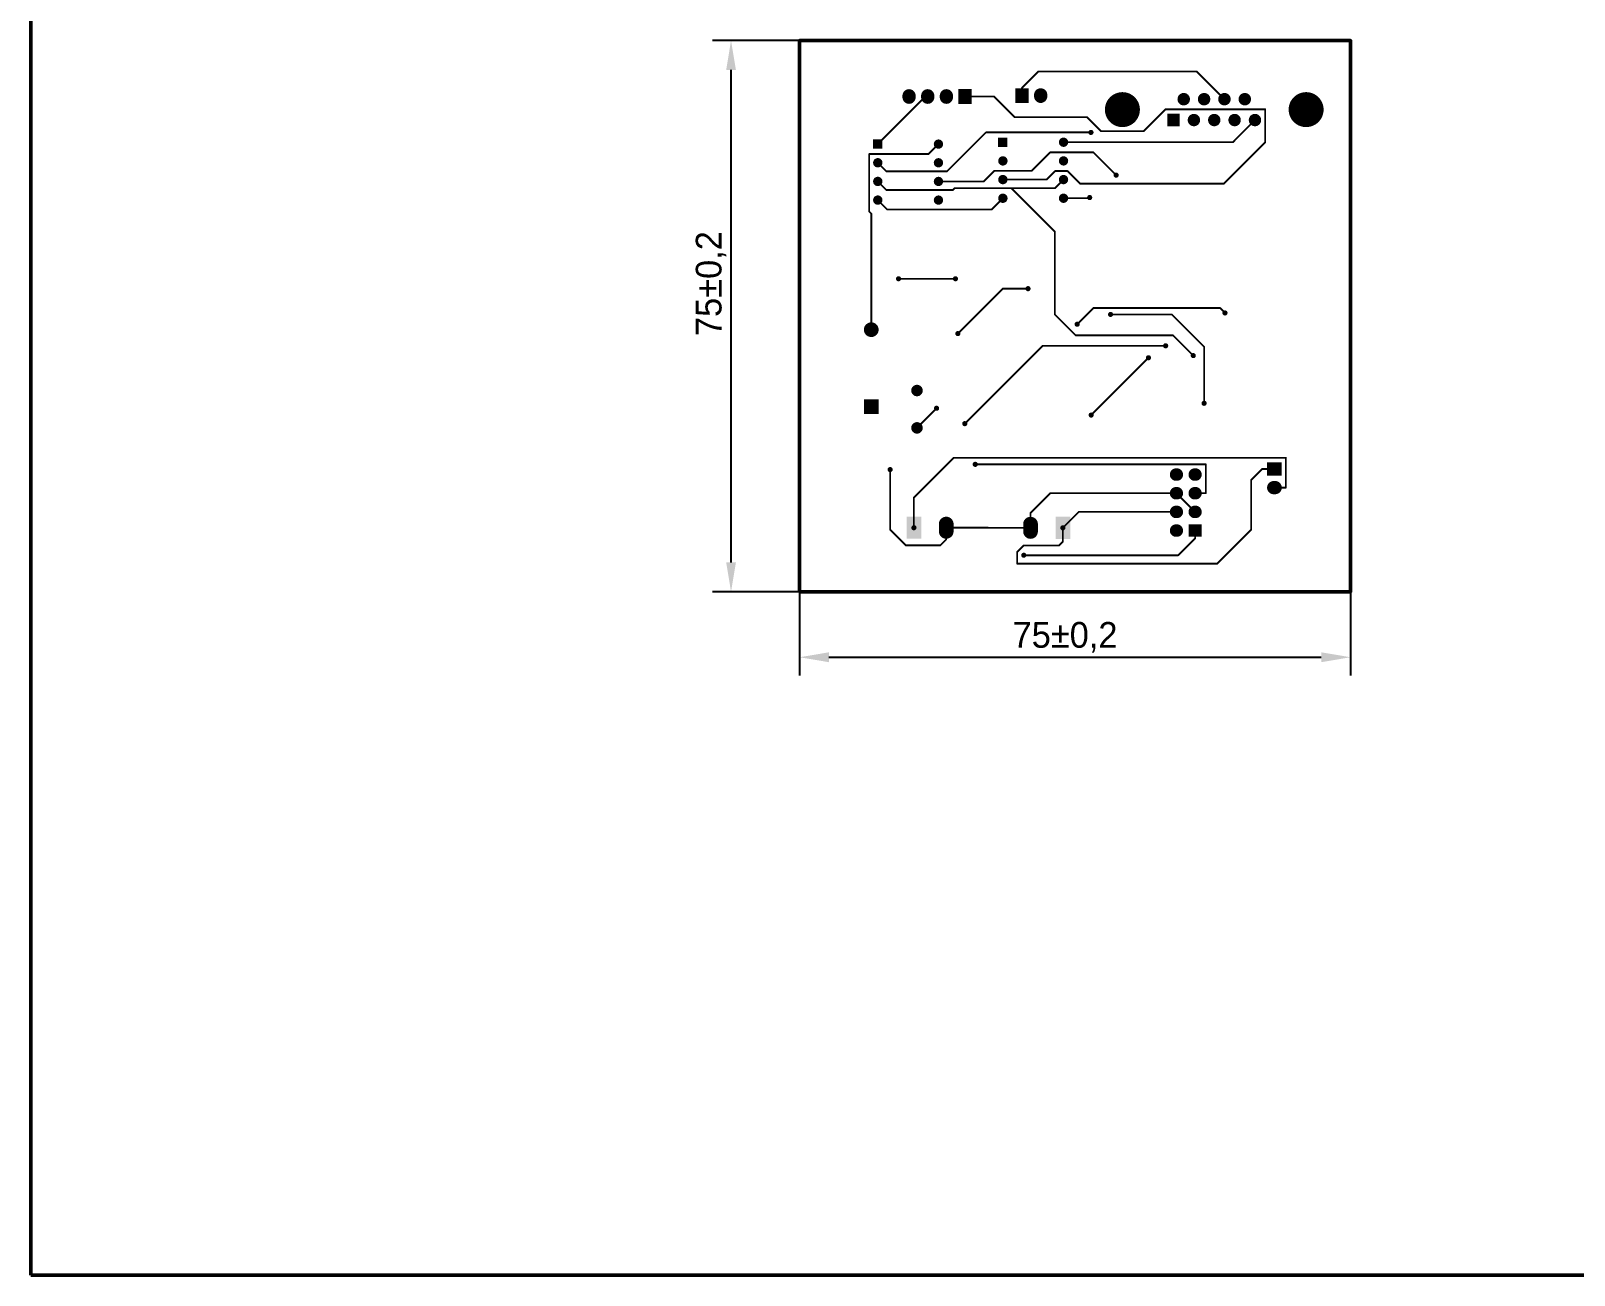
# Model space of a CAD drawing. Extents: x -199 to 545, y 218 to 570.
# Drawn here: x 124.9 to 334.9, y 217.8 to 387.1 of the extents above; entities that cross this region are included whole.
import ezdxf

# ---------------------------------------------------------------- set-up
doc = ezdxf.new("R2010")
doc.units = 0
doc.header["$MEASUREMENT"] = 0
doc.linetypes.add('PHANTOM2', pattern=[1.25, 0.625, -0.125, 0.125, -0.125, 0.125, -0.125])
doc.layers.get('0').update_dxf_attribs({"linetype": 'CONTINUOUS'})
doc.layers.get('Defpoints').update_dxf_attribs({"linetype": 'CONTINUOUS'})
for name, color, linetype in [('BOTTOMLAYER', 250, 'CONTINUOUS'), ('PADHOLELAYER', 255, 'CONTINUOUS'), ('TOPLAYER', 250, 'CONTINUOUS'), ('VIAHOLELAYER', 255, 'PHANTOM2')]:
    doc.layers.add(name, color=color, linetype=linetype)
doc.layers.add('Рамка', color=7, linetype='CONTINUOUS', lineweight=50)
doc.layers.add('Рамка2', color=7, linetype='CONTINUOUS', lineweight=25)
doc.styles.add('Гост', font='452826.ttf')
doc.dimstyles.new('Гост', dxfattribs={"dimtxt": 5, "dimasz": 4, "dimexe": 2.5, "dimexo": 0, "dimtad": 1, "dimtoh": 1, "dimzin": 9, "dimtxsty": 'Гост', "dimcen": 2.5, "dimadec": 0, "dimazin": 0, "dimtfac": 1, "dimtmove": 0, "dimatfit": 3, "dimfxl": 1, "dimarcsym": 0})

# ---------------------------------------------------------------- blocks, each defined once
blk = doc.blocks.new('*D95')
at = {"layer": 'Defpoints', "color": 0, "linetype": 'Continuous', "transparency": 16777216}
for p in [(229.46, 310.74), (304.46, 310.74), (304.46, 301.83)]:
    blk.add_point(p, dxfattribs=at)
at = {"layer": 'Рамка2', "color": 0, "linetype": 'Continuous', "lineweight": -2, "transparency": 16777216}
for p, q in [((229.46, 310.74), (229.46, 299.33)), ((304.46, 310.74), (304.46, 299.33)), ((233.46, 301.83), (300.46, 301.83))]:
    blk.add_line(p, q, dxfattribs=at)
at = {"layer": 'Рамка2', "color": 0, "linetype": 'Continuous', "transparency": 16777216}
for points in [[(233.46, 302.5), (233.46, 301.16), (229.46, 301.83)], [(300.46, 302.5), (300.46, 301.16), (304.46, 301.83)]]:
    blk.add_solid(points, dxfattribs=at)
at = {"layer": 'Рамка2', "color": 0, "linetype": 'Continuous', "transparency": 16777216, "insert": (265.6, 304.55), "char_height": 5, "attachment_point": 5, "style": 'Гост'}
blk.add_mtext('{\\H0.7x;75%%P0,2}', dxfattribs=at)
blk = doc.blocks.new('*D96')
at = {"layer": 'Defpoints', "color": 0, "linetype": 'Continuous', "transparency": 16777216}
for p in [(220.15, 385.74), (229.46, 385.74), (229.46, 310.74)]:
    blk.add_point(p, dxfattribs=at)
at = {"layer": 'Рамка2', "color": 0, "linetype": 'Continuous', "lineweight": -2, "transparency": 16777216}
for p, q in [((229.46, 385.74), (217.65, 385.74)), ((220.15, 314.74), (220.15, 381.74)), ((229.46, 310.74), (217.65, 310.74))]:
    blk.add_line(p, q, dxfattribs=at)
at = {"layer": 'Рамка2', "color": 0, "linetype": 'Continuous', "transparency": 16777216}
for points in [[(219.49, 381.74), (220.82, 381.74), (220.15, 385.74)], [(219.49, 314.74), (220.82, 314.74), (220.15, 310.74)]]:
    blk.add_solid(points, dxfattribs=at)
at = {"layer": 'Рамка2', "color": 0, "linetype": 'Continuous', "transparency": 16777216, "insert": (217.43, 352.67), "char_height": 5, "attachment_point": 5, "rotation": 90, "style": 'Гост'}
blk.add_mtext('{\\H0.7x;75%%P0,2}', dxfattribs=at)
blk = doc.blocks.new('HDR2X4_____________1')
at = {"layer": 'BOTTOMLAYER', "const_width": 1.7}
for points in [[(0, 2.59), (0, 2.49)], [(2.54, 2.59), (2.54, 2.49)], [(5.08, 2.59), (5.08, 2.49)], [(7.62, 2.59), (7.62, 2.49)], [(2.54, 0.05), (2.54, -0.05)], [(5.08, 0.05), (5.08, -0.05)], [(7.62, 0.05), (7.62, -0.05)]]:
    blk.add_lwpolyline(points, dxfattribs=at)
at = {"layer": 'BOTTOMLAYER', "const_width": 0.85}
for points in [[(-0.43, 2.59, 1), (0.42, 2.59, 1)], [(-0.43, 2.49, 1), (0.42, 2.49, 1)], [(2.11, 2.59, 1), (2.96, 2.59, 1)], [(2.11, 2.49, 1), (2.96, 2.49, 1)], [(4.65, 2.59, 1), (5.5, 2.59, 1)], [(4.65, 2.49, 1), (5.5, 2.49, 1)], [(7.19, 2.59, 1), (8.04, 2.59, 1)], [(7.19, 2.49, 1), (8.04, 2.49, 1)], [(2.11, 0.05, 1), (2.96, 0.05, 1)], [(2.11, -0.05, 1), (2.96, -0.05, 1)], [(4.65, 0.05, 1), (5.5, 0.05, 1)], [(4.65, -0.05, 1), (5.5, -0.05, 1)], [(7.19, 0.05, 1), (8.04, 0.05, 1)], [(7.19, -0.05, 1), (8.04, -0.05, 1)]]:
    blk.add_lwpolyline(points, format="xyb", close=True, dxfattribs=at)
at = {"layer": 'BOTTOMLAYER'}
blk.add_solid([(-0.85, -0.9), (0.85, -0.9), (-0.85, 0.9), (0.85, 0.9)], dxfattribs=at)
at = {"layer": 'PADHOLELAYER', "const_width": 0.55}
for points in [[(-0.28, 2.54, 1), (0.27, 2.54, 1)], [(2.26, 2.54, 1), (2.81, 2.54, 1)], [(4.8, 2.54, 1), (5.35, 2.54, 1)], [(7.34, 2.54, 1), (7.89, 2.54, 1)], [(-0.28, 0, 1), (0.27, 0, 1)], [(2.26, 0, 1), (2.81, 0, 1)], [(4.8, 0, 1), (5.35, 0, 1)], [(7.34, 0, 1), (7.89, 0, 1)]]:
    blk.add_lwpolyline(points, format="xyb", close=True, dxfattribs=at)
at = {"layer": 'TOPLAYER', "const_width": 1.7}
for points in [[(0, 2.59), (0, 2.49)], [(2.54, 2.59), (2.54, 2.49)], [(5.08, 2.59), (5.08, 2.49)], [(7.62, 2.59), (7.62, 2.49)], [(2.54, 0.05), (2.54, -0.05)], [(5.08, 0.05), (5.08, -0.05)], [(7.62, 0.05), (7.62, -0.05)]]:
    blk.add_lwpolyline(points, dxfattribs=at)
at = {"layer": 'TOPLAYER', "const_width": 0.85}
for points in [[(-0.43, 2.59, 1), (0.42, 2.59, 1)], [(-0.43, 2.49, 1), (0.42, 2.49, 1)], [(2.11, 2.59, 1), (2.96, 2.59, 1)], [(2.11, 2.49, 1), (2.96, 2.49, 1)], [(4.65, 2.59, 1), (5.5, 2.59, 1)], [(4.65, 2.49, 1), (5.5, 2.49, 1)], [(7.19, 2.59, 1), (8.04, 2.59, 1)], [(7.19, 2.49, 1), (8.04, 2.49, 1)], [(2.11, 0.05, 1), (2.96, 0.05, 1)], [(2.11, -0.05, 1), (2.96, -0.05, 1)], [(4.65, 0.05, 1), (5.5, 0.05, 1)], [(4.65, -0.05, 1), (5.5, -0.05, 1)], [(7.19, 0.05, 1), (8.04, 0.05, 1)], [(7.19, -0.05, 1), (8.04, -0.05, 1)]]:
    blk.add_lwpolyline(points, format="xyb", close=True, dxfattribs=at)
at = {"layer": 'TOPLAYER'}
blk.add_solid([(-0.85, -0.9), (0.85, -0.9), (-0.85, 0.9), (0.85, 0.9)], dxfattribs=at)
blk = doc.blocks.new('HDR1X4___WA_2')
at = {"layer": 'BOTTOMLAYER', "const_width": 1.8}
for points in [[(2.54, 0.1), (2.54, -0.1)], [(5.08, 0.1), (5.08, -0.1)], [(7.62, 0.1), (7.62, -0.1)]]:
    blk.add_lwpolyline(points, dxfattribs=at)
at = {"layer": 'BOTTOMLAYER', "const_width": 0.9}
for points in [[(2.09, 0.1, 1), (2.99, 0.1, 1)], [(2.09, -0.1, 1), (2.99, -0.1, 1)], [(4.63, 0.1, 1), (5.53, 0.1, 1)], [(4.63, -0.1, 1), (5.53, -0.1, 1)], [(7.17, 0.1, 1), (8.07, 0.1, 1)], [(7.17, -0.1, 1), (8.07, -0.1, 1)]]:
    blk.add_lwpolyline(points, format="xyb", close=True, dxfattribs=at)
at = {"layer": 'BOTTOMLAYER'}
blk.add_solid([(-0.9, -1), (0.9, -1), (-0.9, 1), (0.9, 1)], dxfattribs=at)
at = {"layer": 'PADHOLELAYER', "const_width": 0.55}
for points in [[(-0.28, 0, 1), (0.27, 0, 1)], [(2.26, 0, 1), (2.81, 0, 1)], [(4.8, 0, 1), (5.35, 0, 1)], [(7.34, 0, 1), (7.89, 0, 1)]]:
    blk.add_lwpolyline(points, format="xyb", close=True, dxfattribs=at)
at = {"layer": 'TOPLAYER', "const_width": 1.8}
for points in [[(2.54, 0.1), (2.54, -0.1)], [(5.08, 0.1), (5.08, -0.1)], [(7.62, 0.1), (7.62, -0.1)]]:
    blk.add_lwpolyline(points, dxfattribs=at)
at = {"layer": 'TOPLAYER', "const_width": 0.9}
for points in [[(2.09, 0.1, 1), (2.99, 0.1, 1)], [(2.09, -0.1, 1), (2.99, -0.1, 1)], [(4.63, 0.1, 1), (5.53, 0.1, 1)], [(4.63, -0.1, 1), (5.53, -0.1, 1)], [(7.17, 0.1, 1), (8.07, 0.1, 1)], [(7.17, -0.1, 1), (8.07, -0.1, 1)]]:
    blk.add_lwpolyline(points, format="xyb", close=True, dxfattribs=at)
at = {"layer": 'TOPLAYER'}
blk.add_solid([(-0.9, -1), (0.9, -1), (-0.9, 1), (0.9, 1)], dxfattribs=at)
blk = doc.blocks.new('DO_41_3')
at = {"layer": 'BOTTOMLAYER', "const_width": 1}
blk.add_lwpolyline([(-5.73, 0, 1), (-4.73, 0, 1)], format="xyb", close=True, dxfattribs=at)
at = {"layer": 'BOTTOMLAYER'}
blk.add_solid([(4.23, -1), (6.23, -1), (4.23, 1), (6.23, 1)], dxfattribs=at)
at = {"layer": 'PADHOLELAYER', "const_width": 0.6}
for points in [[(-5.53, 0, 1), (-4.93, 0, 1)], [(4.93, 0, 1), (5.53, 0, 1)]]:
    blk.add_lwpolyline(points, format="xyb", close=True, dxfattribs=at)
at = {"layer": 'TOPLAYER', "const_width": 1}
blk.add_lwpolyline([(-5.73, 0, 1), (-4.73, 0, 1)], format="xyb", close=True, dxfattribs=at)
at = {"layer": 'TOPLAYER'}
blk.add_solid([(4.23, -1), (6.23, -1), (4.23, 1), (6.23, 1)], dxfattribs=at)
blk = doc.blocks.new('B______4')
at = {"layer": 'BOTTOMLAYER', "const_width": 1.8}
blk.add_lwpolyline([(-1.14, -0.92), (-1.14, -1.12)], dxfattribs=at)
at = {"layer": 'BOTTOMLAYER', "const_width": 0.9}
for points in [[(-1.59, -0.92, 1), (-0.69, -0.92, 1)], [(-1.59, -1.12, 1), (-0.69, -1.12, 1)]]:
    blk.add_lwpolyline(points, format="xyb", close=True, dxfattribs=at)
at = {"layer": 'BOTTOMLAYER'}
blk.add_solid([(-4.58, -2.02), (-2.78, -2.02), (-4.58, -0.02), (-2.78, -0.02)], dxfattribs=at)
at = {"layer": 'PADHOLELAYER', "const_width": 0.55}
for points in [[(-3.96, -1.02, 1), (-3.41, -1.02, 1)], [(-1.42, -1.02, 1), (-0.87, -1.02, 1)]]:
    blk.add_lwpolyline(points, format="xyb", close=True, dxfattribs=at)
at = {"layer": 'TOPLAYER', "const_width": 1.8}
blk.add_lwpolyline([(-1.14, -0.92), (-1.14, -1.12)], dxfattribs=at)
at = {"layer": 'TOPLAYER', "const_width": 0.9}
for points in [[(-1.59, -0.92, 1), (-0.69, -0.92, 1)], [(-1.59, -1.12, 1), (-0.69, -1.12, 1)]]:
    blk.add_lwpolyline(points, format="xyb", close=True, dxfattribs=at)
at = {"layer": 'TOPLAYER'}
blk.add_solid([(-4.58, -2.02), (-2.78, -2.02), (-4.58, -0.02), (-2.78, -0.02)], dxfattribs=at)
blk = doc.blocks.new('B______21')
at = {"layer": 'BOTTOMLAYER', "const_width": 1.8}
blk.add_lwpolyline([(-1.14, -0.92), (-1.14, -1.12)], dxfattribs=at)
at = {"layer": 'BOTTOMLAYER', "const_width": 0.9}
for points in [[(-1.59, -0.92, 1), (-0.69, -0.92, 1)], [(-1.59, -1.12, 1), (-0.69, -1.12, 1)]]:
    blk.add_lwpolyline(points, format="xyb", close=True, dxfattribs=at)
at = {"layer": 'BOTTOMLAYER'}
blk.add_solid([(-4.58, -2.02), (-2.78, -2.02), (-4.58, -0.02), (-2.78, -0.02)], dxfattribs=at)
at = {"layer": 'PADHOLELAYER', "const_width": 0.55}
for points in [[(-3.96, -1.02, 1), (-3.41, -1.02, 1)], [(-1.42, -1.02, 1), (-0.87, -1.02, 1)]]:
    blk.add_lwpolyline(points, format="xyb", close=True, dxfattribs=at)
at = {"layer": 'TOPLAYER', "const_width": 1.8}
blk.add_lwpolyline([(-1.14, -0.92), (-1.14, -1.12)], dxfattribs=at)
at = {"layer": 'TOPLAYER', "const_width": 0.9}
for points in [[(-1.59, -0.92, 1), (-0.69, -0.92, 1)], [(-1.59, -1.12, 1), (-0.69, -1.12, 1)]]:
    blk.add_lwpolyline(points, format="xyb", close=True, dxfattribs=at)
at = {"layer": 'TOPLAYER'}
blk.add_solid([(-4.58, -2.02), (-2.78, -2.02), (-4.58, -0.02), (-2.78, -0.02)], dxfattribs=at)
blk = doc.blocks.new('PDIP8_24')
at = {"layer": 'BOTTOMLAYER', "const_width": 0.635}
for points in [[(7.94, 0, 1), (8.57, 0, 1)], [(-0.32, -2.54, 1), (0.32, -2.54, 1)], [(7.94, -2.54, 1), (8.57, -2.54, 1)], [(-0.32, -5.08, 1), (0.32, -5.08, 1)], [(7.94, -5.08, 1), (8.57, -5.08, 1)], [(-0.32, -7.62, 1), (0.32, -7.62, 1)], [(7.94, -7.62, 1), (8.57, -7.62, 1)]]:
    blk.add_lwpolyline(points, format="xyb", close=True, dxfattribs=at)
at = {"layer": 'BOTTOMLAYER'}
blk.add_solid([(-0.64, -0.64), (0.63, -0.64), (-0.64, 0.63), (0.63, 0.63)], dxfattribs=at)
at = {"layer": 'PADHOLELAYER', "const_width": 0.318}
for points in [[(-0.16, 0, 1), (0.16, 0, 1)], [(8.1, 0, 1), (8.41, 0, 1)], [(-0.16, -2.54, 1), (0.16, -2.54, 1)], [(8.1, -2.54, 1), (8.41, -2.54, 1)], [(-0.16, -5.08, 1), (0.16, -5.08, 1)], [(8.1, -5.08, 1), (8.41, -5.08, 1)], [(-0.16, -7.62, 1), (0.16, -7.62, 1)], [(8.1, -7.62, 1), (8.41, -7.62, 1)]]:
    blk.add_lwpolyline(points, format="xyb", close=True, dxfattribs=at)
at = {"layer": 'TOPLAYER', "const_width": 0.635}
for points in [[(7.94, 0, 1), (8.57, 0, 1)], [(-0.32, -2.54, 1), (0.32, -2.54, 1)], [(7.94, -2.54, 1), (8.57, -2.54, 1)], [(-0.32, -5.08, 1), (0.32, -5.08, 1)], [(7.94, -5.08, 1), (8.57, -5.08, 1)], [(-0.32, -7.62, 1), (0.32, -7.62, 1)], [(7.94, -7.62, 1), (8.57, -7.62, 1)]]:
    blk.add_lwpolyline(points, format="xyb", close=True, dxfattribs=at)
at = {"layer": 'TOPLAYER'}
blk.add_solid([(-0.64, -0.64), (0.63, -0.64), (-0.64, 0.63), (0.63, 0.63)], dxfattribs=at)
blk = doc.blocks.new('PDIP8_25')
at = {"layer": 'BOTTOMLAYER', "const_width": 0.635}
for points in [[(7.94, 0, 1), (8.57, 0, 1)], [(-0.32, -2.54, 1), (0.32, -2.54, 1)], [(7.94, -2.54, 1), (8.57, -2.54, 1)], [(-0.32, -5.08, 1), (0.32, -5.08, 1)], [(7.94, -5.08, 1), (8.57, -5.08, 1)], [(-0.32, -7.62, 1), (0.32, -7.62, 1)], [(7.94, -7.62, 1), (8.57, -7.62, 1)]]:
    blk.add_lwpolyline(points, format="xyb", close=True, dxfattribs=at)
at = {"layer": 'BOTTOMLAYER'}
blk.add_solid([(-0.64, -0.64), (0.63, -0.64), (-0.64, 0.63), (0.63, 0.63)], dxfattribs=at)
at = {"layer": 'PADHOLELAYER', "const_width": 0.318}
for points in [[(-0.16, 0, 1), (0.16, 0, 1)], [(8.1, 0, 1), (8.41, 0, 1)], [(-0.16, -2.54, 1), (0.16, -2.54, 1)], [(8.1, -2.54, 1), (8.41, -2.54, 1)], [(-0.16, -5.08, 1), (0.16, -5.08, 1)], [(8.1, -5.08, 1), (8.41, -5.08, 1)], [(-0.16, -7.62, 1), (0.16, -7.62, 1)], [(8.1, -7.62, 1), (8.41, -7.62, 1)]]:
    blk.add_lwpolyline(points, format="xyb", close=True, dxfattribs=at)
at = {"layer": 'TOPLAYER', "const_width": 0.635}
for points in [[(7.94, 0, 1), (8.57, 0, 1)], [(-0.32, -2.54, 1), (0.32, -2.54, 1)], [(7.94, -2.54, 1), (8.57, -2.54, 1)], [(-0.32, -5.08, 1), (0.32, -5.08, 1)], [(7.94, -5.08, 1), (8.57, -5.08, 1)], [(-0.32, -7.62, 1), (0.32, -7.62, 1)], [(7.94, -7.62, 1), (8.57, -7.62, 1)]]:
    blk.add_lwpolyline(points, format="xyb", close=True, dxfattribs=at)
at = {"layer": 'TOPLAYER'}
blk.add_solid([(-0.64, -0.64), (0.63, -0.64), (-0.64, 0.63), (0.63, 0.63)], dxfattribs=at)
blk = doc.blocks.new('LZ_12_26_1000_______25__26')
at = {"layer": 'BOTTOMLAYER', "const_width": 2}
blk.add_lwpolyline([(2.2, 0.5), (2.2, -0.5)], dxfattribs=at)
at = {"layer": 'BOTTOMLAYER', "const_width": 1}
for points in [[(1.7, 0.5, 1), (2.7, 0.5, 1)], [(1.7, -0.5, 1), (2.7, -0.5, 1)]]:
    blk.add_lwpolyline(points, format="xyb", close=True, dxfattribs=at)
at = {"layer": 'BOTTOMLAYER'}
blk.add_solid([(-3.2, -1.5), (-1.2, -1.5), (-3.2, 1.5), (-1.2, 1.5)], dxfattribs=at)
at = {"layer": 'PADHOLELAYER', "const_width": 0.35}
for points in [[(-2.37, 0, 1), (-2.02, 0, 1)], [(2.02, 0, 1), (2.37, 0, 1)]]:
    blk.add_lwpolyline(points, format="xyb", close=True, dxfattribs=at)
at = {"layer": 'TOPLAYER', "const_width": 2}
blk.add_lwpolyline([(2.2, 0.5), (2.2, -0.5)], dxfattribs=at)
at = {"layer": 'TOPLAYER', "const_width": 1}
for points in [[(1.7, 0.5, 1), (2.7, 0.5, 1)], [(1.7, -0.5, 1), (2.7, -0.5, 1)]]:
    blk.add_lwpolyline(points, format="xyb", close=True, dxfattribs=at)
at = {"layer": 'TOPLAYER'}
blk.add_solid([(-3.2, -1.5), (-1.2, -1.5), (-3.2, 1.5), (-1.2, 1.5)], dxfattribs=at)
blk = doc.blocks.new('LZ_12_26_1000_______25__28')
at = {"layer": 'BOTTOMLAYER', "const_width": 2}
blk.add_lwpolyline([(2.2, 0.5), (2.2, -0.5)], dxfattribs=at)
at = {"layer": 'BOTTOMLAYER', "const_width": 1}
for points in [[(1.7, 0.5, 1), (2.7, 0.5, 1)], [(1.7, -0.5, 1), (2.7, -0.5, 1)]]:
    blk.add_lwpolyline(points, format="xyb", close=True, dxfattribs=at)
at = {"layer": 'BOTTOMLAYER'}
blk.add_solid([(-3.2, -1.5), (-1.2, -1.5), (-3.2, 1.5), (-1.2, 1.5)], dxfattribs=at)
at = {"layer": 'PADHOLELAYER', "const_width": 0.35}
for points in [[(-2.37, 0, 1), (-2.02, 0, 1)], [(2.02, 0, 1), (2.37, 0, 1)]]:
    blk.add_lwpolyline(points, format="xyb", close=True, dxfattribs=at)
at = {"layer": 'TOPLAYER', "const_width": 2}
blk.add_lwpolyline([(2.2, 0.5), (2.2, -0.5)], dxfattribs=at)
at = {"layer": 'TOPLAYER', "const_width": 1}
for points in [[(1.7, 0.5, 1), (2.7, 0.5, 1)], [(1.7, -0.5, 1), (2.7, -0.5, 1)]]:
    blk.add_lwpolyline(points, format="xyb", close=True, dxfattribs=at)
at = {"layer": 'TOPLAYER'}
blk.add_solid([(-3.2, -1.5), (-1.2, -1.5), (-3.2, 1.5), (-1.2, 1.5)], dxfattribs=at)
blk = doc.blocks.new('HC49S_33')
at = {"layer": 'BOTTOMLAYER', "const_width": 0.787}
for points in [[(-2.93, 0, 1), (-2.15, 0, 1)], [(2.15, 0, 1), (2.93, 0, 1)]]:
    blk.add_lwpolyline(points, format="xyb", close=True, dxfattribs=at)
at = {"layer": 'PADHOLELAYER', "const_width": 0.381}
for points in [[(-2.73, 0, 1), (-2.35, 0, 1)], [(2.35, 0, 1), (2.73, 0, 1)]]:
    blk.add_lwpolyline(points, format="xyb", close=True, dxfattribs=at)
at = {"layer": 'TOPLAYER', "const_width": 0.787}
for points in [[(-2.93, 0, 1), (-2.15, 0, 1)], [(2.15, 0, 1), (2.93, 0, 1)]]:
    blk.add_lwpolyline(points, format="xyb", close=True, dxfattribs=at)
blk = doc.blocks.new('COM______36')
at = {"layer": 'BOTTOMLAYER'}
for points, const_width in [([(-13.69, -9.5, 1), (-11.31, -9.5, 1)], 2.38), ([(-4.58, -8.08, 1), (-3.73, -8.08, 1)], 0.845), ([(-1.81, -8.08, 1), (-0.96, -8.08, 1)], 0.845), ([(0.96, -8.08, 1), (1.81, -8.08, 1)], 0.845), ([(3.73, -8.08, 1), (4.58, -8.08, 1)], 0.845), ([(11.31, -9.5, 1), (13.69, -9.5, 1)], 2.38), ([(-3.19, -10.92, 1), (-2.35, -10.92, 1)], 0.845), ([(-0.42, -10.92, 1), (0.42, -10.92, 1)], 0.845), ([(2.35, -10.92, 1), (3.19, -10.92, 1)], 0.845), ([(5.12, -10.92, 1), (5.96, -10.92, 1)], 0.845)]:
    blk.add_lwpolyline(points, format="xyb", close=True, dxfattribs=dict(at, const_width=const_width))
blk.add_solid([(-4.69, -11.76), (-4.69, -10.07), (-6.38, -11.76), (-6.38, -10.07)], dxfattribs=at)
at = {"layer": 'PADHOLELAYER'}
for points, const_width in [([(-13.31, -9.5, 1), (-11.68, -9.5, 1)], 1.63), ([(-4.43, -8.08, 1), (-3.88, -8.08, 1)], 0.545), ([(-1.66, -8.08, 1), (-1.11, -8.08, 1)], 0.545), ([(1.11, -8.08, 1), (1.66, -8.08, 1)], 0.545), ([(3.88, -8.08, 1), (4.43, -8.08, 1)], 0.545), ([(11.68, -9.5, 1), (13.31, -9.5, 1)], 1.63), ([(-5.81, -10.92, 1), (-5.27, -10.92, 1)], 0.545), ([(-3.04, -10.92, 1), (-2.5, -10.92, 1)], 0.545), ([(-0.27, -10.92, 1), (0.27, -10.92, 1)], 0.545), ([(2.5, -10.92, 1), (3.04, -10.92, 1)], 0.545), ([(5.27, -10.92, 1), (5.81, -10.92, 1)], 0.545)]:
    blk.add_lwpolyline(points, format="xyb", close=True, dxfattribs=dict(at, const_width=const_width))
at = {"layer": 'TOPLAYER'}
for points, const_width in [([(-13.69, -9.5, 1), (-11.31, -9.5, 1)], 2.38), ([(-4.58, -8.08, 1), (-3.73, -8.08, 1)], 0.845), ([(-1.81, -8.08, 1), (-0.96, -8.08, 1)], 0.845), ([(0.96, -8.08, 1), (1.81, -8.08, 1)], 0.845), ([(3.73, -8.08, 1), (4.58, -8.08, 1)], 0.845), ([(11.31, -9.5, 1), (13.69, -9.5, 1)], 2.38), ([(-3.19, -10.92, 1), (-2.35, -10.92, 1)], 0.845), ([(-0.42, -10.92, 1), (0.42, -10.92, 1)], 0.845), ([(2.35, -10.92, 1), (3.19, -10.92, 1)], 0.845), ([(5.12, -10.92, 1), (5.96, -10.92, 1)], 0.845)]:
    blk.add_lwpolyline(points, format="xyb", close=True, dxfattribs=dict(at, const_width=const_width))
blk.add_solid([(-4.69, -11.76), (-4.69, -10.07), (-6.38, -11.76), (-6.38, -10.07)], dxfattribs=at)

msp = doc.modelspace()

# ---------------------------------------------------------------- linework, layer by layer
at = {"linetype": 'Continuous', "lineweight": 50}
msp.add_lwpolyline([(229.455, 310.74), (304.455, 310.74), (304.455, 385.74), (229.455, 385.74)], close=True, dxfattribs=at)
at = {"layer": 'BOTTOMLAYER', "const_width": 0.25}
for points in [[(259.743, 379.297), (261.965, 381.519)], [(261.965, 381.519), (283.531, 381.519)], [(283.531, 381.519), (287.29, 377.76)], [(240.121, 371.648), (246.427, 377.954)], [(246.427, 377.954), (246.916, 377.954)], [(246.916, 377.954), (246.916, 378.125)], [(251.996, 378.125), (255.92, 378.125)], [(255.92, 378.125), (258.724, 375.321)], [(259.743, 378.252), (259.743, 379.297)], [(276.316, 373.416), (279.288, 376.388)], [(279.288, 376.388), (292.826, 376.388)], [(292.826, 371.892), (292.826, 376.388)], [(258.724, 375.321), (268.595, 375.321)], [(268.595, 375.321), (270.5, 373.416)], [(288.427, 371.902), (291.445, 374.92)], [(247.021, 370.292), (248.376, 371.648)], [(249.545, 367.948), (254.836, 373.239)], [(254.836, 373.239), (269.128, 373.239)], [(265.394, 371.902), (288.427, 371.902)], [(270.5, 373.416), (276.316, 373.416)], [(287.188, 366.254), (292.826, 371.892)], [(238.953, 362.469), (238.953, 370.292)], [(238.953, 370.292), (247.021, 370.292)], [(261.069, 368.006), (263.584, 370.522)], [(263.584, 370.522), (269.457, 370.522)], [(269.457, 370.522), (272.557, 367.422)], [(240.121, 369.108), (241.281, 367.948)], [(241.281, 367.948), (249.545, 367.948)], [(254.533, 366.568), (255.971, 368.006)], [(255.971, 368.006), (261.069, 368.006)], [(263.091, 366.822), (264.251, 367.982)], [(264.251, 367.982), (265.927, 367.982)], [(265.927, 367.982), (267.655, 366.254)], [(240.121, 366.568), (241.281, 365.408)], [(241.281, 365.408), (250.344, 365.408)], [(248.376, 366.568), (254.533, 366.568)], [(250.344, 365.408), (250.58, 365.644)], [(250.58, 365.644), (258.308, 365.644)], [(257.139, 366.822), (263.091, 366.822)], [(258.308, 365.644), (264.217, 365.644)], [(258.308, 365.644), (264.201, 359.751)], [(264.217, 365.644), (265.394, 366.822)], [(267.655, 366.254), (287.188, 366.254)], [(240.121, 364.028), (241.401, 362.748)], [(255.606, 362.748), (257.139, 364.282)], [(265.394, 364.282), (268.858, 364.282)], [(268.858, 364.282), (268.95, 364.374)], [(238.953, 362.469), (239.232, 362.19)], [(239.232, 346.398), (239.232, 362.19)], [(241.401, 362.748), (255.606, 362.748)], [(264.201, 348.474), (264.201, 359.751)], [(242.941, 353.325), (250.688, 353.325)], [(251.018, 345.867), (257.13, 351.979)], [(257.13, 351.979), (260.568, 351.979)], [(267.249, 347.137), (269.46, 349.349)], [(269.46, 349.349), (286.694, 349.349)], [(286.694, 349.349), (287.365, 348.677)], [(264.201, 348.474), (267.045, 345.629)], [(271.795, 348.474), (280.126, 348.474)], [(280.126, 348.474), (284.521, 344.079)], [(267.045, 345.629), (280.292, 345.629)], [(280.292, 345.629), (283.047, 342.874)], [(251.958, 333.615), (262.55, 344.206)], [(262.55, 344.206), (279.288, 344.206)], [(269.154, 334.783), (276.951, 342.581)], [(284.521, 336.383), (284.521, 344.079)], [(245.455, 333.04), (248.122, 335.707)], [(245.033, 323.541), (250.459, 328.966)], [(250.459, 328.966), (295.646, 328.966)], [(253.38, 328.077), (284.749, 328.077)], [(284.749, 324.15), (284.749, 328.077)], [(295.646, 324.912), (295.646, 328.966)], [(241.798, 319.187), (241.798, 327.366)], [(290.921, 325.928), (292.445, 327.452)], [(290.921, 319.187), (290.921, 325.928)], [(292.445, 327.452), (294.096, 327.452)], [(245.033, 319.451), (245.033, 323.541)], [(260.905, 321.473), (263.582, 324.15)], [(263.582, 324.15), (280.761, 324.15)], [(280.761, 324.15), (283.301, 321.61)], [(283.301, 324.15), (284.749, 324.15)], [(294.096, 324.912), (295.646, 324.912)], [(260.905, 319.44), (260.905, 321.473)], [(265.305, 319.44), (267.475, 321.61)], [(267.475, 321.61), (280.761, 321.61)], [(241.798, 319.187), (243.931, 317.054)], [(249.433, 317.857), (249.433, 319.451)], [(249.433, 319.451), (255.158, 319.451)], [(255.158, 319.451), (255.169, 319.44)], [(255.169, 319.44), (260.905, 319.44)], [(265.305, 317.562), (265.305, 319.44)], [(286.299, 314.565), (290.921, 319.187)], [(243.931, 317.054), (248.63, 317.054)], [(248.63, 317.054), (249.433, 317.857)], [(259.095, 316.165), (259.959, 317.028)], [(259.959, 317.028), (264.772, 317.028)], [(264.772, 317.028), (265.305, 317.562)], [(281.015, 315.708), (283.301, 317.994)], [(283.301, 317.994), (283.301, 319.07)], [(259.095, 314.565), (259.095, 316.165)], [(259.984, 315.708), (281.015, 315.708)], [(259.095, 314.565), (286.299, 314.565)]]:
    msp.add_lwpolyline(points, dxfattribs=at)
at = {"layer": 'BOTTOMLAYER'}
for points, const_width in [([(261.903, 381.519, 1), (262.028, 381.519, 1)], 0.125), ([(261.903, 381.519, 1), (262.028, 381.519, 1)], 0.125), ([(283.469, 381.519, 1), (283.594, 381.519, 1)], 0.125), ([(283.469, 381.519, 1), (283.594, 381.519, 1)], 0.125), ([(246.365, 377.954, 1), (246.49, 377.954, 1)], 0.125), ([(246.365, 377.954, 1), (246.49, 377.954, 1)], 0.125), ([(246.854, 378.125, 1), (246.979, 378.125, 1)], 0.125), ([(246.854, 377.954, 1), (246.979, 377.954, 1)], 0.125), ([(246.854, 377.954, 1), (246.979, 377.954, 1)], 0.125), ([(251.934, 378.125, 1), (252.059, 378.125, 1)], 0.125), ([(255.858, 378.125, 1), (255.983, 378.125, 1)], 0.125), ([(255.858, 378.125, 1), (255.983, 378.125, 1)], 0.125), ([(259.681, 379.297, 1), (259.806, 379.297, 1)], 0.125), ([(259.681, 379.297, 1), (259.806, 379.297, 1)], 0.125), ([(259.681, 378.252, 1), (259.806, 378.252, 1)], 0.125), ([(279.226, 376.388, 1), (279.351, 376.388, 1)], 0.125), ([(279.226, 376.388, 1), (279.351, 376.388, 1)], 0.125), ([(287.228, 377.76, 1), (287.353, 377.76, 1)], 0.125), ([(292.764, 376.388, 1), (292.889, 376.388, 1)], 0.125), ([(292.764, 376.388, 1), (292.889, 376.388, 1)], 0.125), ([(258.661, 375.321, 1), (258.786, 375.321, 1)], 0.125), ([(258.661, 375.321, 1), (258.786, 375.321, 1)], 0.125), ([(268.532, 375.321, 1), (268.657, 375.321, 1)], 0.125), ([(268.532, 375.321, 1), (268.657, 375.321, 1)], 0.125), ([(291.383, 374.92, 1), (291.508, 374.92, 1)], 0.125), ([(240.059, 371.648, 1), (240.184, 371.648, 1)], 0.125), ([(248.314, 371.648, 1), (248.439, 371.648, 1)], 0.125), ([(254.773, 373.239, 1), (254.898, 373.239, 1)], 0.125), ([(254.773, 373.239, 1), (254.898, 373.239, 1)], 0.125), ([(265.332, 371.902, 1), (265.457, 371.902, 1)], 0.125), ([(268.953, 373.239, 1), (269.303, 373.239, 1)], 0.35), ([(269.066, 373.239, 1), (269.191, 373.239, 1)], 0.125), ([(270.437, 373.416, 1), (270.562, 373.416, 1)], 0.125), ([(270.437, 373.416, 1), (270.562, 373.416, 1)], 0.125), ([(276.254, 373.416, 1), (276.379, 373.416, 1)], 0.125), ([(276.254, 373.416, 1), (276.379, 373.416, 1)], 0.125), ([(288.365, 371.902, 1), (288.49, 371.902, 1)], 0.125), ([(288.365, 371.902, 1), (288.49, 371.902, 1)], 0.125), ([(292.764, 371.892, 1), (292.889, 371.892, 1)], 0.125), ([(292.764, 371.892, 1), (292.889, 371.892, 1)], 0.125), ([(238.891, 370.292, 1), (239.016, 370.292, 1)], 0.125), ([(238.891, 370.292, 1), (239.016, 370.292, 1)], 0.125), ([(246.958, 370.292, 1), (247.083, 370.292, 1)], 0.125), ([(246.958, 370.292, 1), (247.083, 370.292, 1)], 0.125), ([(263.522, 370.522, 1), (263.647, 370.522, 1)], 0.125), ([(263.522, 370.522, 1), (263.647, 370.522, 1)], 0.125), ([(269.395, 370.522, 1), (269.52, 370.522, 1)], 0.125), ([(269.395, 370.522, 1), (269.52, 370.522, 1)], 0.125), ([(240.059, 369.108, 1), (240.184, 369.108, 1)], 0.125), ([(241.219, 367.948, 1), (241.344, 367.948, 1)], 0.125), ([(241.219, 367.948, 1), (241.344, 367.948, 1)], 0.125), ([(249.482, 367.948, 1), (249.607, 367.948, 1)], 0.125), ([(249.482, 367.948, 1), (249.607, 367.948, 1)], 0.125), ([(255.909, 368.006, 1), (256.034, 368.006, 1)], 0.125), ([(255.909, 368.006, 1), (256.034, 368.006, 1)], 0.125), ([(261.006, 368.006, 1), (261.131, 368.006, 1)], 0.125), ([(261.006, 368.006, 1), (261.131, 368.006, 1)], 0.125), ([(264.189, 367.982, 1), (264.314, 367.982, 1)], 0.125), ([(264.189, 367.982, 1), (264.314, 367.982, 1)], 0.125), ([(265.864, 367.982, 1), (265.989, 367.982, 1)], 0.125), ([(265.864, 367.982, 1), (265.989, 367.982, 1)], 0.125), ([(272.382, 367.422, 1), (272.732, 367.422, 1)], 0.35), ([(272.495, 367.422, 1), (272.62, 367.422, 1)], 0.125), ([(240.059, 366.568, 1), (240.184, 366.568, 1)], 0.125), ([(241.219, 365.408, 1), (241.344, 365.408, 1)], 0.125), ([(241.219, 365.408, 1), (241.344, 365.408, 1)], 0.125), ([(248.314, 366.568, 1), (248.439, 366.568, 1)], 0.125), ([(250.281, 365.408, 1), (250.406, 365.408, 1)], 0.125), ([(250.281, 365.408, 1), (250.406, 365.408, 1)], 0.125), ([(250.518, 365.644, 1), (250.643, 365.644, 1)], 0.125), ([(250.518, 365.644, 1), (250.643, 365.644, 1)], 0.125), ([(254.47, 366.568, 1), (254.595, 366.568, 1)], 0.125), ([(254.47, 366.568, 1), (254.595, 366.568, 1)], 0.125), ([(257.077, 366.822, 1), (257.202, 366.822, 1)], 0.125), ([(258.245, 365.644, 1), (258.37, 365.644, 1)], 0.125), ([(258.245, 365.644, 1), (258.37, 365.644, 1)], 0.125), ([(258.245, 365.644, 1), (258.37, 365.644, 1)], 0.125), ([(263.029, 366.822, 1), (263.154, 366.822, 1)], 0.125), ([(263.029, 366.822, 1), (263.154, 366.822, 1)], 0.125), ([(264.154, 365.644, 1), (264.279, 365.644, 1)], 0.125), ([(264.154, 365.644, 1), (264.279, 365.644, 1)], 0.125), ([(265.332, 366.822, 1), (265.457, 366.822, 1)], 0.125), ([(267.593, 366.254, 1), (267.718, 366.254, 1)], 0.125), ([(267.593, 366.254, 1), (267.718, 366.254, 1)], 0.125), ([(287.125, 366.254, 1), (287.25, 366.254, 1)], 0.125), ([(287.125, 366.254, 1), (287.25, 366.254, 1)], 0.125), ([(240.059, 364.028, 1), (240.184, 364.028, 1)], 0.125), ([(257.077, 364.282, 1), (257.202, 364.282, 1)], 0.125), ([(265.332, 364.282, 1), (265.457, 364.282, 1)], 0.125), ([(268.775, 364.374, 1), (269.125, 364.374, 1)], 0.35), ([(268.796, 364.282, 1), (268.921, 364.282, 1)], 0.125), ([(268.796, 364.282, 1), (268.921, 364.282, 1)], 0.125), ([(268.888, 364.374, 1), (269.013, 364.374, 1)], 0.125), ([(238.891, 362.469, 1), (239.016, 362.469, 1)], 0.125), ([(238.891, 362.469, 1), (239.016, 362.469, 1)], 0.125), ([(239.17, 362.19, 1), (239.295, 362.19, 1)], 0.125), ([(239.17, 362.19, 1), (239.295, 362.19, 1)], 0.125), ([(241.338, 362.748, 1), (241.463, 362.748, 1)], 0.125), ([(241.338, 362.748, 1), (241.463, 362.748, 1)], 0.125), ([(255.544, 362.748, 1), (255.669, 362.748, 1)], 0.125), ([(255.544, 362.748, 1), (255.669, 362.748, 1)], 0.125), ([(264.138, 359.751, 1), (264.263, 359.751, 1)], 0.125), ([(264.138, 359.751, 1), (264.263, 359.751, 1)], 0.125), ([(242.766, 353.325, 1), (243.116, 353.325, 1)], 0.35), ([(242.878, 353.325, 1), (243.003, 353.325, 1)], 0.125), ([(250.513, 353.325, 1), (250.863, 353.325, 1)], 0.35), ([(250.625, 353.325, 1), (250.75, 353.325, 1)], 0.125), ([(257.068, 351.979, 1), (257.193, 351.979, 1)], 0.125), ([(257.068, 351.979, 1), (257.193, 351.979, 1)], 0.125), ([(260.393, 351.979, 1), (260.743, 351.979, 1)], 0.35), ([(260.506, 351.979, 1), (260.631, 351.979, 1)], 0.125), ([(269.398, 349.349, 1), (269.523, 349.349, 1)], 0.125), ([(269.398, 349.349, 1), (269.523, 349.349, 1)], 0.125), ([(271.62, 348.474, 1), (271.97, 348.474, 1)], 0.35), ([(286.631, 349.349, 1), (286.756, 349.349, 1)], 0.125), ([(286.631, 349.349, 1), (286.756, 349.349, 1)], 0.125), ([(287.19, 348.677, 1), (287.54, 348.677, 1)], 0.35), ([(287.303, 348.677, 1), (287.428, 348.677, 1)], 0.125), ([(239.17, 346.398, 1), (239.295, 346.398, 1)], 0.125), ([(264.138, 348.474, 1), (264.263, 348.474, 1)], 0.125), ([(264.138, 348.474, 1), (264.263, 348.474, 1)], 0.125), ([(267.074, 347.137, 1), (267.424, 347.137, 1)], 0.35), ([(267.186, 347.137, 1), (267.311, 347.137, 1)], 0.125), ([(271.733, 348.474, 1), (271.858, 348.474, 1)], 0.125), ([(280.064, 348.474, 1), (280.189, 348.474, 1)], 0.125), ([(280.064, 348.474, 1), (280.189, 348.474, 1)], 0.125), ([(250.843, 345.867, 1), (251.193, 345.867, 1)], 0.35), ([(250.956, 345.867, 1), (251.081, 345.867, 1)], 0.125), ([(266.983, 345.629, 1), (267.108, 345.629, 1)], 0.125), ([(266.983, 345.629, 1), (267.108, 345.629, 1)], 0.125), ([(279.113, 344.206, 1), (279.463, 344.206, 1)], 0.35), ([(280.23, 345.629, 1), (280.355, 345.629, 1)], 0.125), ([(280.23, 345.629, 1), (280.355, 345.629, 1)], 0.125), ([(262.487, 344.206, 1), (262.612, 344.206, 1)], 0.125), ([(262.487, 344.206, 1), (262.612, 344.206, 1)], 0.125), ([(276.776, 342.581, 1), (277.126, 342.581, 1)], 0.35), ([(276.889, 342.581, 1), (277.014, 342.581, 1)], 0.125), ([(279.226, 344.206, 1), (279.351, 344.206, 1)], 0.125), ([(282.872, 342.874, 1), (283.222, 342.874, 1)], 0.35), ([(282.985, 342.874, 1), (283.11, 342.874, 1)], 0.125), ([(284.458, 344.079, 1), (284.583, 344.079, 1)], 0.125), ([(284.458, 344.079, 1), (284.583, 344.079, 1)], 0.125), ([(247.947, 335.707, 1), (248.297, 335.707, 1)], 0.35), ([(284.346, 336.383, 1), (284.696, 336.383, 1)], 0.35), ([(284.458, 336.383, 1), (284.583, 336.383, 1)], 0.125), ([(248.06, 335.707, 1), (248.185, 335.707, 1)], 0.125), ([(251.783, 333.615, 1), (252.133, 333.615, 1)], 0.35), ([(268.979, 334.783, 1), (269.329, 334.783, 1)], 0.35), ([(269.091, 334.783, 1), (269.216, 334.783, 1)], 0.125), ([(245.393, 333.04, 1), (245.518, 333.04, 1)], 0.125), ([(251.895, 333.615, 1), (252.02, 333.615, 1)], 0.125), ([(241.623, 327.366, 1), (241.973, 327.366, 1)], 0.35), ([(250.397, 328.966, 1), (250.522, 328.966, 1)], 0.125), ([(250.397, 328.966, 1), (250.522, 328.966, 1)], 0.125), ([(253.205, 328.077, 1), (253.555, 328.077, 1)], 0.35), ([(253.318, 328.077, 1), (253.443, 328.077, 1)], 0.125), ([(284.687, 328.077, 1), (284.812, 328.077, 1)], 0.125), ([(284.687, 328.077, 1), (284.812, 328.077, 1)], 0.125), ([(295.583, 328.966, 1), (295.708, 328.966, 1)], 0.125), ([(295.583, 328.966, 1), (295.708, 328.966, 1)], 0.125), ([(241.735, 327.366, 1), (241.86, 327.366, 1)], 0.125), ([(290.859, 325.928, 1), (290.984, 325.928, 1)], 0.125), ([(290.859, 325.928, 1), (290.984, 325.928, 1)], 0.125), ([(292.383, 327.452, 1), (292.508, 327.452, 1)], 0.125), ([(292.383, 327.452, 1), (292.508, 327.452, 1)], 0.125), ([(294.034, 327.452, 1), (294.159, 327.452, 1)], 0.125), ([(244.971, 323.541, 1), (245.096, 323.541, 1)], 0.125), ([(244.971, 323.541, 1), (245.096, 323.541, 1)], 0.125), ([(263.519, 324.15, 1), (263.644, 324.15, 1)], 0.125), ([(263.519, 324.15, 1), (263.644, 324.15, 1)], 0.125), ([(280.699, 324.15, 1), (280.824, 324.15, 1)], 0.125), ([(280.699, 324.15, 1), (280.824, 324.15, 1)], 0.125), ([(283.239, 324.15, 1), (283.364, 324.15, 1)], 0.125), ([(284.687, 324.15, 1), (284.812, 324.15, 1)], 0.125), ([(284.687, 324.15, 1), (284.812, 324.15, 1)], 0.125), ([(294.034, 324.912, 1), (294.159, 324.912, 1)], 0.125), ([(295.583, 324.912, 1), (295.708, 324.912, 1)], 0.125), ([(295.583, 324.912, 1), (295.708, 324.912, 1)], 0.125), ([(260.843, 321.473, 1), (260.968, 321.473, 1)], 0.125), ([(260.843, 321.473, 1), (260.968, 321.473, 1)], 0.125), ([(267.413, 321.61, 1), (267.538, 321.61, 1)], 0.125), ([(267.413, 321.61, 1), (267.538, 321.61, 1)], 0.125), ([(280.699, 321.61, 1), (280.824, 321.61, 1)], 0.125), ([(283.239, 321.61, 1), (283.364, 321.61, 1)], 0.125), ([(241.735, 319.187, 1), (241.86, 319.187, 1)], 0.125), ([(241.735, 319.187, 1), (241.86, 319.187, 1)], 0.125), ([(244.971, 319.451, 1), (245.096, 319.451, 1)], 0.125), ([(249.371, 319.451, 1), (249.496, 319.451, 1)], 0.125), ([(249.371, 319.451, 1), (249.496, 319.451, 1)], 0.125), ([(255.096, 319.451, 1), (255.221, 319.451, 1)], 0.125), ([(255.096, 319.451, 1), (255.221, 319.451, 1)], 0.125), ([(255.107, 319.44, 1), (255.232, 319.44, 1)], 0.125), ([(255.107, 319.44, 1), (255.232, 319.44, 1)], 0.125), ([(260.843, 319.44, 1), (260.968, 319.44, 1)], 0.125), ([(260.843, 319.44, 1), (260.968, 319.44, 1)], 0.125), ([(265.243, 319.44, 1), (265.368, 319.44, 1)], 0.125), ([(265.243, 319.44, 1), (265.368, 319.44, 1)], 0.125), ([(290.859, 319.187, 1), (290.984, 319.187, 1)], 0.125), ([(290.859, 319.187, 1), (290.984, 319.187, 1)], 0.125), ([(243.869, 317.054, 1), (243.994, 317.054, 1)], 0.125), ([(243.869, 317.054, 1), (243.994, 317.054, 1)], 0.125), ([(248.568, 317.054, 1), (248.693, 317.054, 1)], 0.125), ([(248.568, 317.054, 1), (248.693, 317.054, 1)], 0.125), ([(249.371, 317.857, 1), (249.496, 317.857, 1)], 0.125), ([(249.371, 317.857, 1), (249.496, 317.857, 1)], 0.125), ([(259.896, 317.028, 1), (260.021, 317.028, 1)], 0.125), ([(259.896, 317.028, 1), (260.021, 317.028, 1)], 0.125), ([(264.71, 317.028, 1), (264.835, 317.028, 1)], 0.125), ([(264.71, 317.028, 1), (264.835, 317.028, 1)], 0.125), ([(265.243, 317.562, 1), (265.368, 317.562, 1)], 0.125), ([(265.243, 317.562, 1), (265.368, 317.562, 1)], 0.125), ([(283.239, 319.07, 1), (283.364, 319.07, 1)], 0.125), ([(283.239, 317.994, 1), (283.364, 317.994, 1)], 0.125), ([(283.239, 317.994, 1), (283.364, 317.994, 1)], 0.125), ([(259.033, 316.165, 1), (259.158, 316.165, 1)], 0.125), ([(259.033, 316.165, 1), (259.158, 316.165, 1)], 0.125), ([(259.809, 315.708, 1), (260.159, 315.708, 1)], 0.35), ([(259.922, 315.708, 1), (260.047, 315.708, 1)], 0.125), ([(280.953, 315.708, 1), (281.078, 315.708, 1)], 0.125), ([(280.953, 315.708, 1), (281.078, 315.708, 1)], 0.125), ([(259.033, 314.565, 1), (259.158, 314.565, 1)], 0.125), ([(259.033, 314.565, 1), (259.158, 314.565, 1)], 0.125), ([(286.236, 314.565, 1), (286.361, 314.565, 1)], 0.125), ([(286.236, 314.565, 1), (286.361, 314.565, 1)], 0.125)]:
    msp.add_lwpolyline(points, format="xyb", close=True, dxfattribs=dict(at, const_width=const_width))
at = {"layer": 'VIAHOLELAYER', "const_width": 0.25}
for points in [[(269.003, 373.239, 1), (269.253, 373.239, 1)], [(272.432, 367.422, 1), (272.682, 367.422, 1)], [(268.825, 364.374, 1), (269.075, 364.374, 1)], [(242.816, 353.325, 1), (243.066, 353.325, 1)], [(250.563, 353.325, 1), (250.813, 353.325, 1)], [(260.443, 351.979, 1), (260.693, 351.979, 1)], [(271.67, 348.474, 1), (271.92, 348.474, 1)], [(287.24, 348.677, 1), (287.49, 348.677, 1)], [(267.124, 347.137, 1), (267.374, 347.137, 1)], [(250.893, 345.867, 1), (251.143, 345.867, 1)], [(279.163, 344.206, 1), (279.413, 344.206, 1)], [(276.826, 342.581, 1), (277.076, 342.581, 1)], [(282.922, 342.874, 1), (283.172, 342.874, 1)], [(284.396, 336.383, 1), (284.646, 336.383, 1)], [(247.997, 335.707, 1), (248.247, 335.707, 1)], [(269.029, 334.783, 1), (269.279, 334.783, 1)], [(251.833, 333.615, 1), (252.083, 333.615, 1)], [(241.673, 327.366, 1), (241.923, 327.366, 1)], [(253.255, 328.077, 1), (253.505, 328.077, 1)], [(259.859, 315.708, 1), (260.109, 315.708, 1)]]:
    msp.add_lwpolyline(points, format="xyb", close=True, dxfattribs=at)
at = {"layer": 'Рамка'}
for p, q in [((124.875, 217.761), (124.875, 514.761)), ((544.875, 217.761), (124.875, 217.761)), ((124.875, 217.761), (124.875, 217.761))]:
    msp.add_line(p, q, dxfattribs=at)

# ---------------------------------------------------------------- block references
for name, p, rotation in [('HDR1X4___WA_2', (251.996, 378.125), 180), ('DO_41_3', (239.232, 341.168), 270), ('HC49S_33', (245.455, 335.58), 90), ('B______4', (295.112, 323.769), 270), ('HDR2X4_____________1', (283.301, 319.07), 90), ('LZ_12_26_1000_______25__26', (263.105, 319.44), 180)]:
    msp.add_blockref(name, p, dxfattribs=dict(rotation=rotation))
for name, p in [('B______21', (263.426, 379.268)), ('COM______36', (285.905, 385.84)), ('PDIP8_25', (240.121, 371.648)), ('PDIP8_24', (257.139, 371.902)), ('LZ_12_26_1000_______25__28', (247.233, 319.451))]:
    msp.add_blockref(name, p)

# ---------------------------------------------------------------- dimensions: what is measured, and where the dimension line sits
at = {"layer": 'Рамка2', "linetype": 'Continuous'}
dim = msp.add_linear_dim(base=(220.152, 385.74), p1=(229.455, 310.74), p2=(229.455, 385.74), angle=90, text='{\\H0.7x;<>%%P0,2}', dimstyle='Гост', dxfattribs=at)
dim.commit()
dim.dimension.update_dxf_attribs({"geometry": '*D96', "text_midpoint": (220.152, 352.671), "dimtype": 160})
dim = msp.add_linear_dim(base=(304.455, 301.829), p1=(229.455, 310.74), p2=(304.455, 310.74), text='{\\H0.7x;<>%%P0,2}', dimstyle='Гост', dxfattribs=at)
dim.commit()
dim.dimension.update_dxf_attribs({"geometry": '*D95', "text_midpoint": (265.603, 301.829), "dimtype": 160})

doc.saveas('drawing.dxf')
